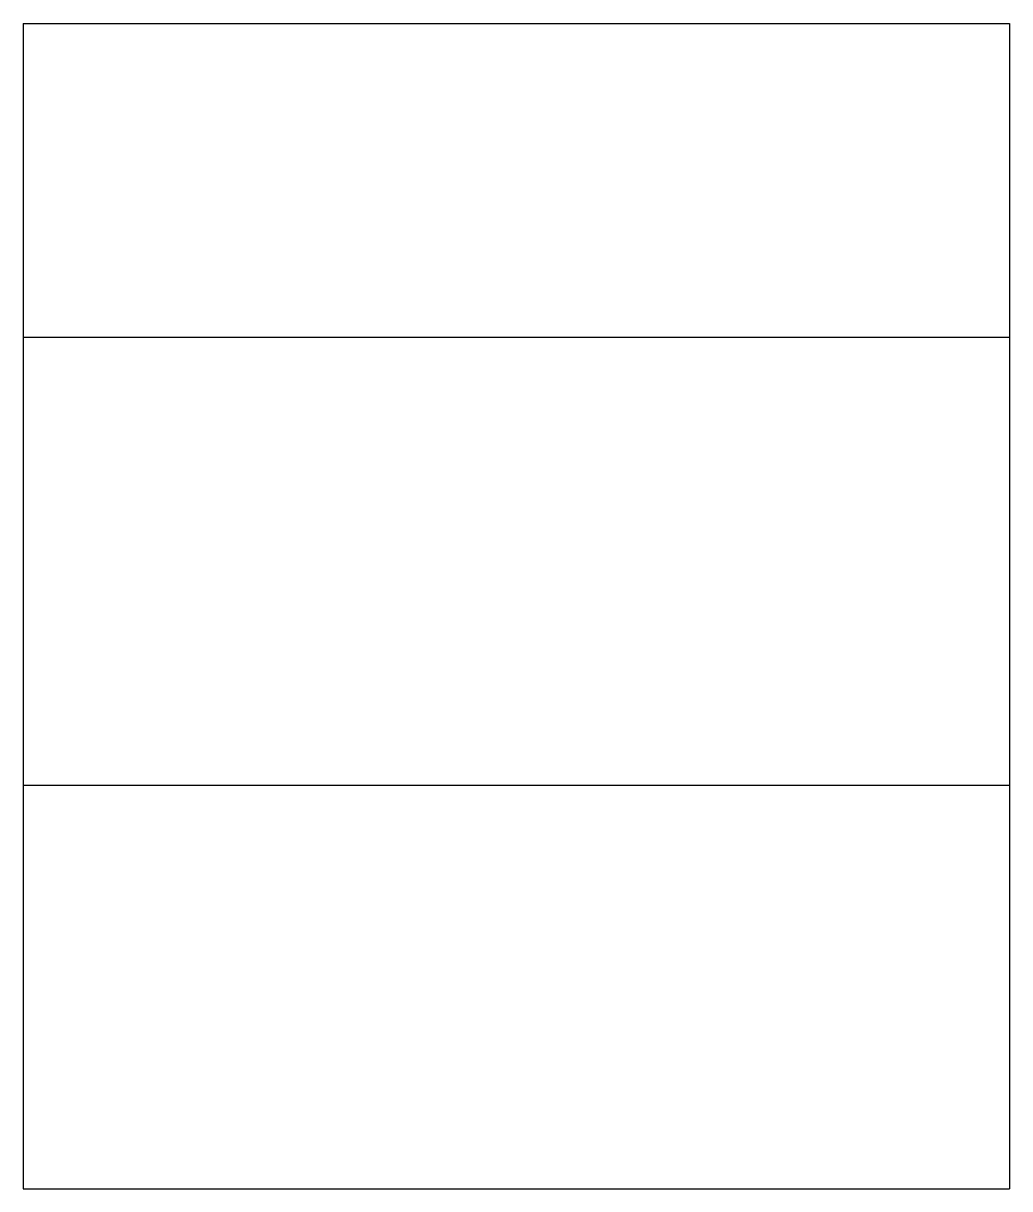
# Model space of a CAD drawing. Extents: x -69 to 41, y -49 to 81.
import ezdxf

# ---------------------------------------------------------------- set-up
doc = ezdxf.new("R2010")
doc.units = 0
doc.header["$MEASUREMENT"] = 0
doc.layers.add('MODELSKETCH_VISIBLE', color=7, linetype='CONTINUOUS')

msp = doc.modelspace()

# ---------------------------------------------------------------- linework, layer by layer
at = {"layer": 'MODELSKETCH_VISIBLE'}
for p, q in [((-69.41, 81.34), (-69.41, -48.66)), ((-69.41, 81.34), (40.59, 81.34)), ((40.59, 81.34), (40.59, -48.66)), ((-69.41, 46.34), (40.59, 46.34)), ((-69.41, -3.66), (40.59, -3.66)), ((-69.41, -48.66), (40.59, -48.66))]:
    msp.add_line(p, q, dxfattribs=at)

doc.saveas('drawing.dxf')
